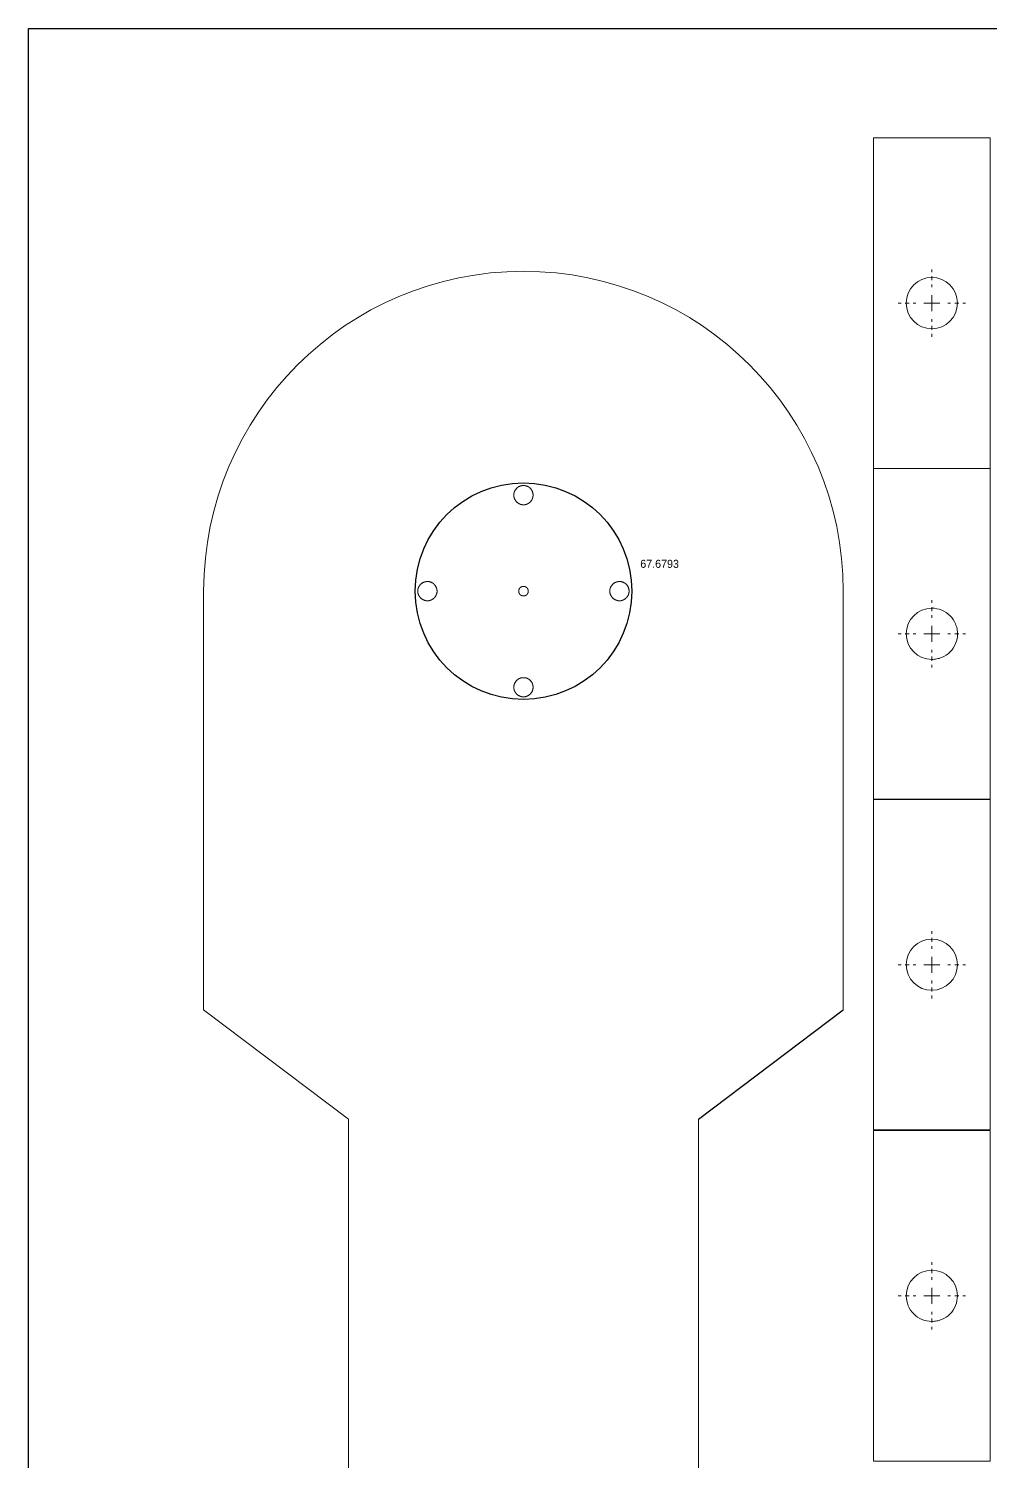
# Model space of a CAD drawing. Header units: millimetres. Extents: x 0 to 594, y 0 to 841.
# Drawn here: x 0 to 300.5, y 393.4 to 841 of the extents above; entities that cross this region are included whole.
import ezdxf

# ---------------------------------------------------------------- set-up
doc = ezdxf.new("R2010")
doc.units = ezdxf.units.MM
doc.header["$MEASUREMENT"] = 0
doc.layers.get('0').update_dxf_attribs({"linetype": 'CONTINUOUS'})
picture_1 = doc.add_image_def('image1.bmp', size_in_pixel=(1446, 2048))

# ---------------------------------------------------------------- blocks, each defined once
blk = doc.blocks.new('MF2429B30')
at = {"color": 7, "true_color": 0x000007}
image = blk.add_image(picture_1, insert=(0, 0), size_in_units=(593.85, 841.02), dxfattribs=at)
image.dxf.flags = 11

msp = doc.modelspace()

# ---------------------------------------------------------------- linework, layer by layer
at = {"color": 7, "linetype": 'Continuous', "lineweight": 9, "true_color": 0x000007}
for p, q in [((264.04, 806.91), (264.04, 703.61)), ((300.5, 806.91), (264.04, 806.91)), ((300.5, 703.61), (300.5, 806.91)), ((264.04, 703.61), (300.5, 703.61)), ((264.04, 703.57), (264.04, 600.3)), ((300.5, 703.57), (264.04, 703.57)), ((300.5, 600.3), (300.5, 703.57)), ((54.68, 665.27), (54.68, 534.47)), ((254.58, 534.47), (254.58, 665.27)), ((264.04, 600.3), (300.5, 600.3)), ((264.04, 600.2), (264.04, 496.92)), ((300.5, 600.2), (264.04, 600.2)), ((300.5, 496.92), (300.5, 600.2)), ((54.68, 534.47), (100, 500.27)), ((100, 500.27), (100, 219.48)), ((209.3, 219.48), (209.3, 500.27)), ((264.04, 496.92), (300.5, 496.92)), ((264.04, 496.76), (264.04, 393.45)), ((300.5, 496.76), (264.04, 496.76)), ((300.5, 393.45), (300.5, 496.76)), ((264.04, 393.45), (300.5, 393.45))]:
    msp.add_line(p, q, dxfattribs=at)
msp.add_line((209.3, 500.27), (254.58, 534.47))
for points in [[(282.27, 764.9), (282.27, 765.76)], [(282.27, 762.39), (282.27, 763.65)], [(282.27, 760.27), (282.27, 761.1)], [(282.27, 755.28), (282.27, 757.76)], [(272.61, 755.28), (271.75, 755.28)], [(275.16, 755.28), (273.87, 755.28)], [(277.27, 755.28), (276.41, 755.28)], [(282.27, 755.28), (279.76, 755.28)], [(282.27, 755.28), (282.27, 752.76)], [(282.27, 755.28), (284.75, 755.28)], [(287.26, 755.28), (288.09, 755.28)], [(289.38, 755.28), (290.64, 755.28)], [(291.93, 755.28), (292.76, 755.28)], [(282.27, 750.25), (282.27, 749.42)], [(282.27, 748.17), (282.27, 746.87)], [(282.27, 745.62), (282.27, 744.76)], [(151.67, 695.63), (151.64, 695.6), (151.64, 695.4)], [(151.64, 695.01), (151.64, 694.94), (151.67, 694.91), (151.67, 694.81), (151.67, 694.74), (151.67, 694.71), (151.7, 694.64), (151.7, 694.58), (151.74, 694.54)], [(151.97, 696.69), (151.97, 696.66), (151.97, 696.63), (151.94, 696.59), (151.9, 696.56), (151.9, 696.53), (151.9, 696.49), (151.87, 696.46), (151.84, 696.43), (151.84, 696.4), (151.84, 696.36), (151.8, 696.33), (151.8, 696.3), (151.77, 696.26), (151.77, 696.23), (151.77, 696.16), (151.77, 696.16), (151.74, 696.1), (151.74, 696.06), (151.74, 696.06), (151.74, 696), (151.7, 695.97), (151.7, 695.9), (151.67, 695.87)], [(151.77, 694.34), (151.77, 694.28), (151.8, 694.28), (151.8, 694.21), (151.84, 694.18), (151.84, 694.18), (151.84, 694.11), (151.87, 694.11), (151.9, 694.05), (151.9, 694.01), (151.9, 693.98), (151.94, 693.95), (151.97, 693.95), (151.97, 693.88), (151.97, 693.88), (152, 693.82), (152.03, 693.82), (152.03, 693.75), (152.07, 693.72), (152.07, 693.68), (152.1, 693.68), (152.1, 693.65), (152.13, 693.62), (152.13, 693.58), (152.17, 693.55), (152.2, 693.52), (152.2, 693.48), (152.23, 693.45), (152.27, 693.42), (152.3, 693.42), (152.3, 693.35)], [(152.2, 697.06), (152.2, 697.06), (152.17, 696.99), (152.13, 696.99), (152.13, 696.92), (152.1, 696.92), (152.1, 696.86)], [(152.66, 697.55), (152.63, 697.52), (152.6, 697.52), (152.6, 697.49), (152.56, 697.45), (152.53, 697.42), (152.5, 697.39), (152.5, 697.39), (152.46, 697.35), (152.43, 697.32), (152.37, 697.29), (152.37, 697.22)], [(153.03, 697.82), (152.99, 697.82), (152.96, 697.78), (152.93, 697.75), (152.89, 697.75), (152.86, 697.72), (152.83, 697.69)], [(154.05, 698.21), (154.02, 698.21), (153.95, 698.21), (153.89, 698.18), (153.85, 698.18), (153.85, 698.18), (153.79, 698.18), (153.75, 698.15), (153.72, 698.15), (153.69, 698.12), (153.66, 698.12), (153.62, 698.12), (153.59, 698.12), (153.56, 698.08), (153.52, 698.05), (153.49, 698.05), (153.46, 698.05), (153.42, 698.02), (153.36, 698.02), (153.36, 697.98), (153.32, 697.98), (153.29, 697.95), (153.26, 697.95), (153.23, 697.92)], [(154.48, 698.28), (154.32, 698.28), (154.25, 698.25)], [(155.38, 698.18), (155.31, 698.21), (155.24, 698.21), (155.21, 698.21), (155.14, 698.21), (155.11, 698.25), (155.01, 698.25), (154.95, 698.28), (154.91, 698.28)], [(156.53, 697.59), (156.5, 697.62), (156.5, 697.65), (156.43, 697.69), (156.4, 697.72), (156.37, 697.75), (156.33, 697.75), (156.3, 697.78), (156.27, 697.82), (156.24, 697.82), (156.2, 697.82), (156.2, 697.85), (156.1, 697.88), (156.07, 697.92), (156.04, 697.92), (156, 697.95), (155.97, 697.95), (155.97, 697.98), (155.9, 697.98), (155.9, 698.02), (155.84, 698.02), (155.81, 698.05), (155.77, 698.05), (155.74, 698.05), (155.74, 698.08), (155.67, 698.12), (155.64, 698.12), (155.61, 698.12), (155.57, 698.12)], [(156.86, 697.29), (156.83, 697.32), (156.8, 697.35), (156.8, 697.39), (156.77, 697.39), (156.73, 697.42), (156.7, 697.45)], [(157.26, 696.76), (157.23, 696.79), (157.2, 696.83), (157.16, 696.86), (157.16, 696.92), (157.13, 696.92)], [(157.13, 693.62), (157.16, 693.65), (157.16, 693.68), (157.2, 693.68), (157.2, 693.72), (157.23, 693.75), (157.26, 693.82), (157.26, 693.82), (157.29, 693.88), (157.33, 693.88), (157.33, 693.95), (157.33, 693.95), (157.36, 693.98), (157.36, 694.01), (157.36, 694.05), (157.39, 694.11), (157.43, 694.11), (157.43, 694.18), (157.43, 694.18), (157.46, 694.21), (157.46, 694.28), (157.49, 694.28), (157.49, 694.34), (157.49, 694.38), (157.49, 694.41), (157.53, 694.44), (157.53, 694.48), (157.56, 694.51), (157.56, 694.54), (157.56, 694.58), (157.56, 694.64), (157.59, 694.71), (157.59, 694.74), (157.59, 694.81), (157.59, 694.91), (157.63, 694.94), (157.63, 695.24), (157.66, 695.27)], [(157.59, 695.7), (157.59, 695.77), (157.59, 695.8), (157.59, 695.87), (157.56, 695.9), (157.56, 695.97), (157.56, 696), (157.56, 696.06), (157.53, 696.06), (157.53, 696.1), (157.49, 696.16), (157.49, 696.16), (157.49, 696.23), (157.49, 696.26), (157.46, 696.3), (157.46, 696.33), (157.43, 696.36), (157.43, 696.4), (157.43, 696.43), (157.39, 696.46), (157.36, 696.49), (157.36, 696.53), (157.36, 696.56)], [(157.66, 695.27), (157.63, 695.3), (157.63, 695.5)], [(152.46, 693.22), (152.5, 693.15), (152.5, 693.15), (152.53, 693.12), (152.56, 693.12), (152.6, 693.05), (152.6, 693.05)], [(152.96, 692.76), (152.99, 692.76), (153.03, 692.76), (153.09, 692.69), (153.16, 692.66)], [(153.36, 692.56), (153.36, 692.52), (153.42, 692.52), (153.46, 692.52), (153.49, 692.49), (153.52, 692.49), (153.56, 692.46), (153.59, 692.46), (153.62, 692.46), (153.66, 692.43), (153.69, 692.43), (153.72, 692.39), (153.75, 692.39), (153.79, 692.39), (153.85, 692.39), (153.85, 692.36), (153.89, 692.36), (153.95, 692.36), (154.02, 692.36), (154.05, 692.33), (154.12, 692.33), (154.15, 692.29), (154.18, 692.29)], [(154.42, 692.29), (154.61, 692.29), (154.65, 692.26), (154.68, 692.29), (154.95, 692.29), (155.01, 692.29), (155.11, 692.29), (155.14, 692.33), (155.21, 692.33), (155.24, 692.36), (155.31, 692.36), (155.38, 692.36), (155.41, 692.36), (155.44, 692.39), (155.47, 692.39), (155.51, 692.39), (155.54, 692.39), (155.57, 692.43), (155.61, 692.43), (155.64, 692.46), (155.67, 692.46), (155.74, 692.46), (155.74, 692.49), (155.77, 692.49), (155.81, 692.52), (155.84, 692.52), (155.9, 692.52), (155.9, 692.56), (155.97, 692.59), (155.97, 692.59), (156, 692.59), (156.04, 692.62), (156.07, 692.62), (156.1, 692.66), (156.2, 692.69), (156.2, 692.72), (156.24, 692.76), (156.27, 692.76), (156.3, 692.76)], [(156.53, 692.95), (156.6, 692.99), (156.63, 693.02), (156.67, 693.05), (156.67, 693.05), (156.7, 693.12), (156.73, 693.12), (156.8, 693.15), (156.8, 693.22), (156.83, 693.22), (156.9, 693.29), (156.9, 693.32), (156.96, 693.35)], [(122.2, 667.05), (122.16, 667.05), (122.13, 666.99), (122.13, 666.99), (122.1, 666.95), (122.1, 666.92), (122.1, 666.89)], [(122.66, 667.55), (122.63, 667.52), (122.56, 667.48), (122.56, 667.45), (122.49, 667.42), (122.49, 667.42), (122.46, 667.38), (122.43, 667.35), (122.4, 667.32), (122.4, 667.29), (122.36, 667.29), (122.33, 667.22)], [(123.02, 667.81), (122.96, 667.81), (122.96, 667.78), (122.92, 667.75), (122.89, 667.75), (122.86, 667.72), (122.83, 667.72)], [(124.02, 668.24), (123.98, 668.21), (123.92, 668.21), (123.88, 668.18), (123.85, 668.18), (123.82, 668.18), (123.78, 668.18), (123.72, 668.15), (123.72, 668.15), (123.69, 668.11), (123.62, 668.11), (123.62, 668.11), (123.55, 668.11), (123.52, 668.08), (123.49, 668.05), (123.45, 668.05), (123.45, 668.05), (123.39, 668.01), (123.35, 668.01), (123.32, 668.01), (123.29, 667.98), (123.26, 667.95), (123.22, 667.95), (123.19, 667.95)], [(124.48, 668.28), (124.28, 668.28), (124.25, 668.24)], [(125.34, 668.18), (125.31, 668.21), (125.24, 668.21), (125.21, 668.24), (125.14, 668.24), (125.07, 668.24), (124.98, 668.24), (124.94, 668.28), (124.91, 668.28)], [(126.53, 667.58), (126.5, 667.62), (126.46, 667.65), (126.43, 667.68), (126.36, 667.72), (126.33, 667.75), (126.33, 667.75), (126.27, 667.78), (126.27, 667.81), (126.2, 667.81), (126.2, 667.81), (126.17, 667.85), (126.13, 667.88), (126.1, 667.88), (126.07, 667.91), (126.03, 667.95), (126, 667.95), (125.97, 667.95), (125.93, 667.98), (125.9, 668.01), (125.87, 668.01), (125.84, 668.01), (125.8, 668.05), (125.77, 668.05), (125.74, 668.05), (125.7, 668.08), (125.67, 668.11), (125.6, 668.11), (125.6, 668.11), (125.57, 668.11)], [(126.86, 667.29), (126.83, 667.32), (126.79, 667.35), (126.76, 667.38), (126.73, 667.42), (126.73, 667.42), (126.66, 667.45)], [(182.2, 667.05), (182.2, 667.05), (182.17, 666.99), (182.14, 666.99), (182.14, 666.95), (182.1, 666.92), (182.1, 666.89)], [(182.67, 667.55), (182.63, 667.52), (182.6, 667.48), (182.57, 667.45), (182.53, 667.42), (182.5, 667.42), (182.47, 667.38), (182.47, 667.35), (182.43, 667.32), (182.37, 667.29), (182.37, 667.22)], [(183.03, 667.81), (183, 667.81), (182.96, 667.78), (182.93, 667.75), (182.9, 667.75), (182.86, 667.72), (182.83, 667.72)], [(184.06, 668.24), (184.02, 668.21), (183.96, 668.21), (183.89, 668.18), (183.86, 668.18), (183.82, 668.18), (183.79, 668.18), (183.76, 668.15), (183.73, 668.15), (183.69, 668.11), (183.66, 668.11), (183.63, 668.11), (183.59, 668.11), (183.53, 668.08), (183.53, 668.05), (183.49, 668.05), (183.46, 668.05), (183.43, 668.01), (183.36, 668.01), (183.36, 668.01), (183.29, 667.98), (183.29, 667.95), (183.26, 667.95), (183.23, 667.95)], [(184.49, 668.28), (184.32, 668.28), (184.25, 668.24)], [(185.38, 668.18), (185.31, 668.21), (185.25, 668.21), (185.21, 668.24), (185.15, 668.24), (185.11, 668.24), (185.02, 668.24), (184.95, 668.28), (184.92, 668.28)], [(186.54, 667.58), (186.5, 667.62), (186.47, 667.65), (186.44, 667.68), (186.44, 667.72), (186.4, 667.72), (186.37, 667.75), (186.34, 667.75), (186.31, 667.78), (186.27, 667.81), (186.24, 667.81), (186.21, 667.81), (186.17, 667.85), (186.14, 667.88), (186.11, 667.88), (186.07, 667.91), (186.04, 667.95), (186.01, 667.95), (185.97, 667.95), (185.94, 667.98), (185.91, 668.01), (185.91, 668.01), (185.84, 668.01), (185.81, 668.05), (185.78, 668.05), (185.74, 668.05), (185.71, 668.08), (185.68, 668.11), (185.64, 668.11), (185.61, 668.11), (185.58, 668.11)], [(186.87, 667.29), (186.83, 667.32), (186.8, 667.35), (186.77, 667.38), (186.77, 667.42), (186.74, 667.42), (186.7, 667.45)], [(121.63, 665.63), (121.6, 665.6), (121.6, 665.4)], [(121.6, 665), (121.6, 664.94), (121.63, 664.9), (121.63, 664.8), (121.67, 664.77), (121.67, 664.7), (121.67, 664.64), (121.67, 664.57), (121.7, 664.54)], [(121.97, 666.69), (121.93, 666.66), (121.93, 666.62), (121.9, 666.59), (121.9, 666.56), (121.87, 666.52), (121.87, 666.49), (121.87, 666.46), (121.83, 666.42), (121.83, 666.39), (121.8, 666.36), (121.8, 666.33), (121.8, 666.29), (121.77, 666.26), (121.77, 666.23), (121.73, 666.16), (121.73, 666.16), (121.73, 666.13), (121.73, 666.06), (121.7, 666.06), (121.7, 665.99), (121.67, 665.96), (121.67, 665.9), (121.67, 665.86)], [(121.77, 664.34), (121.77, 664.31), (121.8, 664.27), (121.8, 664.24), (121.8, 664.18), (121.83, 664.18), (121.83, 664.11), (121.87, 664.11), (121.87, 664.04), (121.87, 664.01), (121.9, 664.01), (121.9, 663.94), (121.93, 663.94), (121.93, 663.88), (121.97, 663.88), (121.97, 663.81), (122, 663.81), (122.03, 663.71), (122.06, 663.71), (122.1, 663.68), (122.1, 663.65), (122.1, 663.61), (122.13, 663.58), (122.13, 663.55), (122.16, 663.51), (122.2, 663.48), (122.26, 663.41), (122.26, 663.41), (122.3, 663.35)], [(122.43, 663.22), (122.46, 663.18), (122.49, 663.12), (122.56, 663.12), (122.56, 663.05), (122.59, 663.05)], [(122.96, 662.75), (122.96, 662.75), (123.02, 662.75), (123.02, 662.72), (123.06, 662.72), (123.09, 662.69), (123.16, 662.65)], [(123.32, 662.55), (123.35, 662.52), (123.39, 662.52), (123.45, 662.52), (123.45, 662.49), (123.49, 662.49), (123.52, 662.46), (123.55, 662.46), (123.62, 662.46), (123.62, 662.42), (123.69, 662.42), (123.72, 662.42), (123.72, 662.42), (123.78, 662.39), (123.82, 662.39), (123.85, 662.36), (123.88, 662.36), (123.92, 662.36), (123.98, 662.36), (124.02, 662.32), (124.08, 662.32), (124.15, 662.29), (124.18, 662.29)], [(124.38, 662.29), (124.58, 662.29), (124.61, 662.26), (124.64, 662.29), (124.94, 662.29), (124.98, 662.29), (125.07, 662.29), (125.14, 662.32), (125.21, 662.32), (125.24, 662.36), (125.31, 662.36), (125.34, 662.36), (125.37, 662.36), (125.41, 662.39), (125.44, 662.39), (125.5, 662.42), (125.5, 662.42), (125.57, 662.42), (125.6, 662.42), (125.6, 662.46), (125.67, 662.46), (125.7, 662.46), (125.74, 662.49), (125.77, 662.49), (125.8, 662.52), (125.84, 662.52), (125.87, 662.52), (125.9, 662.55), (125.93, 662.59), (125.97, 662.59), (126, 662.59), (126.03, 662.62), (126.07, 662.65), (126.1, 662.65), (126.13, 662.69), (126.17, 662.72), (126.2, 662.72), (126.2, 662.75), (126.27, 662.75), (126.27, 662.75)], [(126.53, 662.95), (126.56, 662.98), (126.56, 662.98), (126.63, 663.02), (126.66, 663.05), (126.66, 663.12), (126.73, 663.12), (126.76, 663.18), (126.79, 663.22), (126.83, 663.25), (126.86, 663.25), (126.86, 663.28), (126.89, 663.32), (126.89, 663.35), (126.93, 663.35)], [(127.22, 666.76), (127.19, 666.79), (127.19, 666.82), (127.16, 666.89), (127.16, 666.92), (127.13, 666.95)], [(127.13, 663.61), (127.16, 663.65), (127.16, 663.68), (127.16, 663.71), (127.19, 663.71), (127.22, 663.81), (127.26, 663.81), (127.26, 663.88), (127.29, 663.88), (127.29, 663.94), (127.32, 663.94), (127.32, 664.01), (127.36, 664.01), (127.36, 664.04), (127.39, 664.11), (127.39, 664.11), (127.39, 664.18), (127.42, 664.18), (127.42, 664.24), (127.42, 664.27), (127.46, 664.31), (127.46, 664.34), (127.49, 664.37), (127.49, 664.41), (127.49, 664.44), (127.49, 664.47), (127.52, 664.51), (127.52, 664.54), (127.56, 664.57), (127.56, 664.64), (127.56, 664.7), (127.56, 664.77), (127.59, 664.8), (127.59, 664.9), (127.62, 664.94), (127.62, 665.23), (127.62, 665.3)], [(127.59, 665.7), (127.59, 665.76), (127.56, 665.8), (127.56, 665.86), (127.56, 665.9), (127.56, 665.96), (127.52, 665.99), (127.52, 666.06), (127.49, 666.06), (127.49, 666.13), (127.49, 666.16), (127.49, 666.16), (127.46, 666.23), (127.46, 666.26), (127.42, 666.29), (127.42, 666.33), (127.42, 666.36), (127.39, 666.39), (127.39, 666.42), (127.39, 666.46), (127.36, 666.49), (127.36, 666.52), (127.32, 666.56)], [(127.62, 665.27), (127.62, 665.3), (127.62, 665.5)], [(154.38, 666.76), (154.38, 666.76), (154.28, 666.76), (154.25, 666.72), (154.22, 666.72), (154.18, 666.69), (154.15, 666.69), (154.15, 666.69), (154.09, 666.69), (154.09, 666.66), (154.05, 666.66), (154.02, 666.66), (153.99, 666.66), (153.95, 666.62), (153.95, 666.62), (153.92, 666.59), (153.89, 666.59), (153.89, 666.59), (153.89, 666.59), (153.85, 666.56), (153.85, 666.56), (153.85, 666.52), (153.79, 666.52), (153.79, 666.52), (153.75, 666.49), (153.72, 666.49), (153.72, 666.46), (153.72, 666.46), (153.69, 666.46), (153.66, 666.42), (153.66, 666.42), (153.62, 666.42), (153.62, 666.39), (153.62, 666.39), (153.62, 666.36), (153.59, 666.36), (153.56, 666.36), (153.56, 666.33), (153.56, 666.29), (153.52, 666.29), (153.52, 666.29), (153.49, 666.29), (153.49, 666.26), (153.46, 666.23), (153.46, 666.19), (153.42, 666.16), (153.42, 666.16), (153.42, 666.16), (153.36, 666.13), (153.36, 666.06), (153.36, 666.06), (153.36, 666.06), (153.32, 666.03), (153.32, 665.99), (153.32, 665.99), (153.32, 665.99), (153.29, 665.96), (153.29, 665.93), (153.26, 665.93), (153.26, 665.9), (153.26, 665.86), (153.26, 665.83), (153.23, 665.83), (153.23, 665.76), (153.19, 665.76), (153.19, 665.7), (153.19, 665.7), (153.19, 665.63), (153.16, 665.63), (153.16, 665.53), (153.13, 665.53), (153.13, 665.4)], [(153.13, 665.04), (153.16, 665), (153.16, 664.94), (153.19, 664.9), (153.19, 664.87), (153.19, 664.84), (153.19, 664.77), (153.23, 664.77), (153.23, 664.74), (153.26, 664.7), (153.26, 664.7), (153.26, 664.67), (153.26, 664.64), (153.29, 664.61), (153.29, 664.57), (153.32, 664.57), (153.32, 664.54), (153.32, 664.54), (153.32, 664.54), (153.36, 664.51), (153.36, 664.47), (153.36, 664.47), (153.36, 664.44), (153.42, 664.41), (153.42, 664.37), (153.42, 664.37), (153.46, 664.34), (153.46, 664.34), (153.49, 664.31), (153.49, 664.31), (153.49, 664.27), (153.52, 664.27), (153.52, 664.24), (153.56, 664.24), (153.56, 664.24), (153.56, 664.21), (153.59, 664.21), (153.62, 664.18), (153.62, 664.18), (153.62, 664.18), (153.62, 664.14), (153.66, 664.14), (153.69, 664.11), (153.72, 664.11), (153.72, 664.08), (153.72, 664.04), (153.75, 664.04), (153.79, 664.04), (153.79, 664.01), (153.85, 664.01), (153.85, 664.01), (153.85, 664.01), (153.89, 663.98), (153.89, 663.98), (153.89, 663.94), (153.92, 663.94), (153.95, 663.94), (153.95, 663.94), (153.99, 663.91), (154.02, 663.91), (154.05, 663.88), (154.09, 663.88), (154.09, 663.88), (154.15, 663.88), (154.15, 663.84), (154.18, 663.84), (154.22, 663.81), (154.25, 663.81), (154.28, 663.81), (154.38, 663.81), (154.38, 663.78)], [(154.52, 663.78), (154.61, 663.78), (154.65, 663.78), (154.65, 663.78)], [(156.14, 665.47), (156.14, 665.53), (156.1, 665.53), (156.1, 665.63), (156.07, 665.63), (156.07, 665.66), (156.07, 665.7), (156.07, 665.7), (156.07, 665.76), (156.04, 665.76), (156.04, 665.83), (156, 665.83), (156, 665.86), (156, 665.9), (156, 665.93), (155.97, 665.93), (155.97, 665.96), (155.97, 665.99), (155.97, 665.99), (155.94, 665.99), (155.94, 666.03), (155.9, 666.06), (155.9, 666.06), (155.9, 666.06), (155.9, 666.13), (155.84, 666.16), (155.84, 666.16), (155.84, 666.16), (155.81, 666.19), (155.81, 666.23), (155.77, 666.26), (155.77, 666.29), (155.74, 666.29), (155.74, 666.29), (155.74, 666.29), (155.71, 666.33), (155.71, 666.36), (155.67, 666.36), (155.67, 666.36), (155.67, 666.39), (155.64, 666.39), (155.64, 666.42), (155.61, 666.42), (155.61, 666.42), (155.57, 666.46), (155.54, 666.46), (155.54, 666.46), (155.54, 666.49), (155.51, 666.49), (155.47, 666.52), (155.47, 666.52), (155.44, 666.52), (155.44, 666.56), (155.41, 666.56), (155.38, 666.59), (155.38, 666.59), (155.38, 666.59), (155.34, 666.59), (155.31, 666.62), (155.31, 666.62), (155.28, 666.66), (155.24, 666.66), (155.21, 666.66), (155.21, 666.66), (155.18, 666.69), (155.14, 666.69), (155.14, 666.69), (155.08, 666.69), (155.04, 666.72), (155.01, 666.72), (154.98, 666.76), (154.91, 666.76), (154.88, 666.76), (154.78, 666.76)], [(154.88, 663.78), (154.91, 663.81), (154.98, 663.81), (155.01, 663.81), (155.04, 663.81), (155.08, 663.84), (155.14, 663.84), (155.14, 663.88), (155.18, 663.88), (155.21, 663.88), (155.21, 663.88), (155.24, 663.91), (155.28, 663.91), (155.31, 663.94), (155.31, 663.94), (155.34, 663.94), (155.38, 663.94), (155.38, 663.98), (155.38, 663.98), (155.41, 664.01), (155.44, 664.01), (155.44, 664.01), (155.47, 664.01), (155.47, 664.04), (155.51, 664.04), (155.54, 664.04), (155.54, 664.08), (155.54, 664.11), (155.57, 664.11), (155.61, 664.14), (155.64, 664.14), (155.64, 664.18), (155.67, 664.18), (155.67, 664.18), (155.67, 664.21), (155.71, 664.21), (155.71, 664.24), (155.74, 664.24), (155.74, 664.24), (155.74, 664.27), (155.77, 664.27), (155.77, 664.31), (155.77, 664.31), (155.81, 664.34), (155.81, 664.34), (155.84, 664.37), (155.84, 664.37), (155.84, 664.41), (155.9, 664.44), (155.9, 664.47), (155.9, 664.47), (155.9, 664.51), (155.94, 664.54), (155.94, 664.54), (155.97, 664.54), (155.97, 664.57), (155.97, 664.57), (155.97, 664.61), (156, 664.64), (156, 664.67), (156, 664.7), (156, 664.7), (156.04, 664.74), (156.04, 664.77), (156.07, 664.77), (156.07, 664.84), (156.07, 664.87), (156.07, 664.9), (156.1, 664.94), (156.1, 665), (156.14, 665.04)], [(156.14, 665.27), (156.14, 665.3), (156.14, 665.37)], [(156.14, 665.17), (156.14, 665.27), (156.14, 665.3)], [(181.67, 665.63), (181.64, 665.6), (181.64, 665.4)], [(181.64, 665), (181.64, 664.94), (181.67, 664.9), (181.67, 664.8), (181.67, 664.77), (181.67, 664.7), (181.71, 664.64), (181.71, 664.57), (181.71, 664.54)], [(181.97, 666.69), (181.94, 666.66), (181.94, 666.62), (181.94, 666.59), (181.91, 666.56), (181.91, 666.52), (181.91, 666.49), (181.87, 666.46), (181.84, 666.42), (181.84, 666.39), (181.84, 666.36), (181.81, 666.33), (181.81, 666.29), (181.77, 666.26), (181.77, 666.23), (181.77, 666.16), (181.77, 666.16), (181.74, 666.13), (181.74, 666.06), (181.71, 666.06), (181.71, 665.99), (181.71, 665.96), (181.71, 665.9), (181.67, 665.86)], [(181.77, 664.34), (181.77, 664.31), (181.81, 664.27), (181.81, 664.24), (181.84, 664.18), (181.84, 664.18), (181.84, 664.11), (181.87, 664.11), (181.91, 664.04), (181.91, 664.01), (181.91, 664.01), (181.94, 663.94), (181.94, 663.94), (181.94, 663.88), (181.97, 663.88), (182, 663.81), (182, 663.81), (182.07, 663.71), (182.07, 663.71), (182.1, 663.68), (182.1, 663.65), (182.14, 663.61), (182.14, 663.58), (182.17, 663.55), (182.2, 663.51), (182.2, 663.48), (182.24, 663.48), (182.27, 663.41), (182.3, 663.41), (182.3, 663.35)], [(182.47, 663.22), (182.47, 663.18), (182.53, 663.12), (182.57, 663.12), (182.6, 663.05), (182.6, 663.05)], [(182.96, 662.75), (183, 662.75), (183.03, 662.75), (183.06, 662.72), (183.06, 662.72), (183.13, 662.69), (183.16, 662.65)], [(183.36, 662.55), (183.36, 662.52), (183.43, 662.52), (183.46, 662.52), (183.49, 662.49), (183.53, 662.49), (183.53, 662.46), (183.59, 662.46), (183.63, 662.46), (183.66, 662.42), (183.69, 662.42), (183.73, 662.42), (183.76, 662.42), (183.79, 662.39), (183.82, 662.39), (183.86, 662.36), (183.89, 662.36), (183.96, 662.36), (184.02, 662.36), (184.06, 662.32), (184.12, 662.32), (184.16, 662.29), (184.19, 662.29)], [(184.42, 662.29), (184.59, 662.29), (184.65, 662.26), (184.65, 662.29), (184.95, 662.29), (185.02, 662.29), (185.11, 662.29), (185.15, 662.32), (185.21, 662.32), (185.25, 662.36), (185.31, 662.36), (185.38, 662.36), (185.41, 662.36), (185.41, 662.39), (185.48, 662.39), (185.51, 662.42), (185.54, 662.42), (185.58, 662.42), (185.61, 662.42), (185.64, 662.46), (185.68, 662.46), (185.71, 662.46), (185.74, 662.49), (185.78, 662.49), (185.81, 662.52), (185.84, 662.52), (185.91, 662.52), (185.91, 662.55), (185.94, 662.59), (185.97, 662.59), (186.01, 662.59), (186.04, 662.62), (186.07, 662.65), (186.11, 662.65), (186.14, 662.69), (186.17, 662.72), (186.21, 662.72), (186.24, 662.75), (186.27, 662.75), (186.31, 662.75)], [(186.54, 662.95), (186.57, 662.98), (186.6, 662.98), (186.64, 663.02), (186.67, 663.05), (186.7, 663.12), (186.74, 663.12), (186.77, 663.18), (186.8, 663.22), (186.83, 663.25), (186.87, 663.25), (186.9, 663.28), (186.9, 663.32), (186.97, 663.35)], [(187.23, 666.76), (187.23, 666.79), (187.2, 666.82), (187.17, 666.89), (187.17, 666.92), (187.13, 666.95)], [(187.13, 663.61), (187.17, 663.65), (187.17, 663.68), (187.2, 663.71), (187.2, 663.71), (187.23, 663.81), (187.26, 663.81), (187.3, 663.88), (187.3, 663.88), (187.3, 663.94), (187.33, 663.94), (187.36, 664.01), (187.36, 664.01), (187.36, 664.04), (187.4, 664.11), (187.43, 664.11), (187.43, 664.18), (187.43, 664.18), (187.46, 664.24), (187.46, 664.27), (187.5, 664.31), (187.5, 664.34), (187.5, 664.37), (187.5, 664.41), (187.53, 664.44), (187.53, 664.47), (187.53, 664.51), (187.53, 664.54), (187.56, 664.57), (187.56, 664.64), (187.6, 664.7), (187.6, 664.77), (187.6, 664.8), (187.6, 664.9), (187.63, 664.94), (187.63, 665.23), (187.66, 665.3)], [(187.6, 665.7), (187.6, 665.76), (187.6, 665.8), (187.6, 665.86), (187.56, 665.9), (187.56, 665.96), (187.53, 665.99), (187.53, 666.06), (187.53, 666.06), (187.53, 666.13), (187.5, 666.16), (187.5, 666.16), (187.5, 666.23), (187.5, 666.26), (187.46, 666.29), (187.46, 666.33), (187.43, 666.36), (187.43, 666.39), (187.43, 666.42), (187.4, 666.46), (187.36, 666.49), (187.36, 666.52), (187.36, 666.56)], [(187.66, 665.27), (187.63, 665.3), (187.63, 665.5)], [(282.27, 661.6), (282.27, 662.42)], [(282.27, 659.05), (282.27, 660.31)], [(282.27, 656.93), (282.27, 657.76)], [(282.27, 651.94), (282.27, 654.42)], [(272.61, 651.94), (271.75, 651.94)], [(275.16, 651.94), (273.87, 651.94)], [(277.27, 651.94), (276.41, 651.94)], [(282.27, 651.94), (279.76, 651.94)], [(282.27, 651.94), (284.75, 651.94)], [(282.27, 651.94), (282.27, 649.42)], [(287.26, 651.94), (288.09, 651.94)], [(289.38, 651.94), (290.64, 651.94)], [(291.93, 651.94), (292.76, 651.94)], [(282.27, 646.94), (282.27, 646.08)], [(282.27, 644.82), (282.27, 643.53)], [(282.27, 642.28), (282.27, 641.42)], [(151.97, 636.65), (151.97, 636.65), (151.97, 636.59), (151.94, 636.59), (151.9, 636.52), (151.9, 636.52), (151.9, 636.49), (151.87, 636.42), (151.84, 636.42), (151.84, 636.36), (151.84, 636.36), (151.8, 636.29), (151.8, 636.26), (151.77, 636.26), (151.77, 636.19), (151.77, 636.16), (151.77, 636.12), (151.74, 636.09), (151.74, 636.06), (151.74, 636.02), (151.74, 635.99), (151.7, 635.96), (151.7, 635.89), (151.67, 635.83)], [(152.2, 637.05), (152.2, 637.02), (152.17, 636.98), (152.13, 636.95), (152.13, 636.92), (152.1, 636.88), (152.1, 636.85)], [(152.66, 637.55), (152.63, 637.51), (152.6, 637.48), (152.6, 637.48), (152.56, 637.41), (152.53, 637.41), (152.5, 637.38), (152.5, 637.35), (152.46, 637.31), (152.43, 637.31), (152.4, 637.28), (152.37, 637.25), (152.37, 637.22)], [(153.03, 637.78), (152.99, 637.78), (152.96, 637.78), (152.93, 637.74), (152.89, 637.71), (152.86, 637.71), (152.83, 637.68)], [(154.05, 638.21), (154.02, 638.17), (153.95, 638.17), (153.89, 638.17), (153.85, 638.17), (153.85, 638.14), (153.79, 638.14), (153.75, 638.11), (153.72, 638.11), (153.69, 638.11), (153.66, 638.11), (153.62, 638.08), (153.59, 638.08), (153.56, 638.08), (153.52, 638.04), (153.49, 638.04), (153.46, 638.01), (153.42, 638.01), (153.36, 638.01), (153.36, 637.98), (153.32, 637.94), (153.29, 637.94), (153.26, 637.94), (153.23, 637.91)], [(154.48, 638.24), (154.32, 638.24), (154.25, 638.24)], [(155.38, 638.17), (155.31, 638.17), (155.24, 638.17), (155.21, 638.21), (155.14, 638.21), (155.11, 638.24), (155.01, 638.24), (154.95, 638.24), (154.91, 638.24)], [(156.53, 637.58), (156.5, 637.58), (156.5, 637.61), (156.43, 637.65), (156.43, 637.68), (156.4, 637.71), (156.37, 637.71), (156.33, 637.74), (156.3, 637.78), (156.27, 637.78), (156.24, 637.78), (156.2, 637.81), (156.2, 637.84), (156.14, 637.84), (156.1, 637.88), (156.07, 637.88), (156.04, 637.91), (156, 637.94), (155.97, 637.94), (155.97, 637.94), (155.9, 637.98), (155.9, 638.01), (155.84, 638.01), (155.81, 638.01), (155.77, 638.04), (155.74, 638.04), (155.74, 638.08), (155.67, 638.08), (155.64, 638.08), (155.61, 638.11), (155.57, 638.11)], [(156.86, 637.28), (156.83, 637.31), (156.8, 637.31), (156.8, 637.35), (156.73, 637.41), (156.7, 637.41)], [(157.26, 636.72), (157.2, 636.82), (157.2, 636.82), (157.16, 636.85), (157.16, 636.88), (157.13, 636.92)], [(157.59, 635.69), (157.59, 635.73), (157.59, 635.76), (157.59, 635.83), (157.56, 635.89), (157.56, 635.96), (157.56, 635.99), (157.56, 636.02), (157.53, 636.06), (157.53, 636.09), (157.49, 636.12), (157.49, 636.16), (157.49, 636.19), (157.49, 636.26), (157.46, 636.26), (157.46, 636.29), (157.43, 636.36), (157.43, 636.36), (157.43, 636.42), (157.39, 636.42), (157.36, 636.49), (157.36, 636.52), (157.36, 636.52)], [(151.67, 635.63), (151.64, 635.59), (151.64, 635.4)], [(151.64, 634.97), (151.64, 634.93), (151.67, 634.9), (151.67, 634.77), (151.67, 634.73), (151.67, 634.67), (151.7, 634.64), (151.7, 634.57), (151.74, 634.54)], [(151.77, 634.3), (151.77, 634.27), (151.8, 634.24), (151.8, 634.21), (151.84, 634.17), (151.84, 634.14), (151.84, 634.11), (151.87, 634.07), (151.9, 634.04), (151.9, 634.01), (151.9, 633.97), (151.94, 633.94), (151.97, 633.91), (151.97, 633.87), (151.97, 633.84), (152, 633.81), (152.03, 633.78), (152.03, 633.74), (152.07, 633.71), (152.1, 633.64), (152.1, 633.61), (152.13, 633.61), (152.13, 633.54), (152.17, 633.54), (152.2, 633.48), (152.2, 633.48), (152.23, 633.44), (152.27, 633.41), (152.3, 633.38), (152.3, 633.35)], [(152.46, 633.18), (152.5, 633.15), (152.5, 633.11), (152.53, 633.11), (152.56, 633.08), (152.6, 633.05), (152.6, 633.01)], [(152.96, 632.75), (152.99, 632.72), (153.03, 632.72), (153.09, 632.68), (153.16, 632.65)], [(153.36, 632.55), (153.36, 632.52), (153.42, 632.52), (153.46, 632.49), (153.49, 632.49), (153.52, 632.49), (153.56, 632.45), (153.59, 632.42), (153.62, 632.42), (153.66, 632.42), (153.69, 632.42), (153.72, 632.39), (153.75, 632.39), (153.79, 632.35), (153.85, 632.35), (153.85, 632.35), (153.89, 632.35), (153.95, 632.32), (154.02, 632.32), (154.05, 632.29), (154.12, 632.29), (154.15, 632.29), (154.18, 632.29)], [(154.42, 632.25), (154.61, 632.25), (154.65, 632.25), (154.68, 632.25), (154.95, 632.25), (155.01, 632.29), (155.11, 632.29), (155.14, 632.29), (155.21, 632.29), (155.24, 632.32), (155.31, 632.32), (155.38, 632.35), (155.41, 632.35), (155.44, 632.35), (155.47, 632.35), (155.51, 632.39), (155.54, 632.39), (155.57, 632.42), (155.61, 632.42), (155.64, 632.42), (155.67, 632.42), (155.74, 632.45), (155.74, 632.49), (155.77, 632.49), (155.81, 632.49), (155.84, 632.52), (155.9, 632.52), (155.9, 632.55), (155.97, 632.55), (155.97, 632.58), (156, 632.58), (156.04, 632.58), (156.07, 632.62), (156.1, 632.65), (156.2, 632.68), (156.2, 632.72), (156.24, 632.72), (156.27, 632.72), (156.3, 632.75)], [(156.53, 632.95), (156.57, 632.95), (156.6, 632.98), (156.63, 633.01), (156.67, 633.05), (156.7, 633.08), (156.73, 633.11), (156.77, 633.11), (156.8, 633.15), (156.8, 633.18), (156.83, 633.21), (156.9, 633.25), (156.9, 633.31), (156.96, 633.35)], [(157.13, 633.61), (157.16, 633.61), (157.16, 633.64), (157.2, 633.71), (157.23, 633.74), (157.26, 633.78), (157.26, 633.81), (157.29, 633.84), (157.33, 633.87), (157.33, 633.91), (157.33, 633.94), (157.36, 633.97), (157.36, 634.01), (157.36, 634.04), (157.39, 634.07), (157.43, 634.11), (157.43, 634.14), (157.43, 634.17), (157.46, 634.21), (157.46, 634.24), (157.49, 634.27), (157.49, 634.3), (157.49, 634.37), (157.49, 634.37), (157.53, 634.4), (157.53, 634.47), (157.56, 634.47), (157.56, 634.54), (157.56, 634.57), (157.56, 634.64), (157.59, 634.67), (157.59, 634.73), (157.59, 634.77), (157.59, 634.9), (157.63, 634.93), (157.63, 635.23), (157.66, 635.26)], [(157.66, 635.23), (157.63, 635.3), (157.63, 635.46)], [(282.27, 558.19), (282.27, 559.05)], [(282.27, 555.67), (282.27, 556.93)], [(282.27, 553.56), (282.27, 554.38)], [(282.27, 548.56), (282.27, 551.04)], [(272.61, 548.56), (271.75, 548.56)], [(275.16, 548.56), (273.87, 548.56)], [(277.27, 548.56), (276.41, 548.56)], [(282.27, 548.56), (279.76, 548.56)], [(282.27, 548.56), (282.27, 546.05)], [(282.27, 548.56), (284.75, 548.56)], [(287.26, 548.56), (288.09, 548.56)], [(289.38, 548.56), (290.64, 548.56)], [(291.93, 548.56), (292.76, 548.56)], [(282.27, 543.57), (282.27, 542.71)], [(282.27, 541.45), (282.27, 540.16)], [(282.27, 538.9), (282.27, 538.04)], [(282.27, 454.75), (282.27, 455.61)], [(282.27, 452.23), (282.27, 453.49)], [(282.27, 450.12), (282.27, 450.94)], [(272.61, 445.09), (271.75, 445.09)], [(275.16, 445.09), (273.87, 445.09)], [(277.27, 445.09), (276.41, 445.09)], [(282.27, 445.09), (279.76, 445.09)], [(282.27, 445.09), (282.27, 447.6)], [(282.27, 445.09), (282.27, 442.57)], [(282.27, 445.09), (284.75, 445.09)], [(287.26, 445.09), (288.09, 445.09)], [(289.38, 445.09), (290.64, 445.09)], [(291.93, 445.09), (292.76, 445.09)], [(282.27, 440.09), (282.27, 439.23)], [(282.27, 437.98), (282.27, 436.72)], [(282.27, 435.43), (282.27, 434.6)]]:
    msp.add_lwpolyline(points, dxfattribs=at)
msp.add_circle((154.63, 665.27), 33.84)
for points, knots in [([(254.58, 665.27), (254.45, 720.61), (209.96, 765.1), (154.61, 765.23), (154.61, 765.23), (99.31, 765.07), (54.85, 720.61), (54.68, 665.3)], [0, 0, 0, 0, 0.125, 0.125, 0.125, 0.125001, 1, 1, 1, 1]), ([(282.27, 763.28), (277.87, 763.32), (274.23, 759.68), (274.26, 755.28), (274.26, 755.28), (274.23, 750.88), (277.87, 747.24), (282.27, 747.27), (282.27, 747.27), (286.67, 747.24), (290.27, 750.88), (290.24, 755.28), (290.24, 755.28), (290.27, 759.68), (286.64, 763.32), (282.24, 763.28)], [0, 0, 0, 0, 0.0625, 0.0625, 0.0625, 0.062501, 0.125, 0.125, 0.125, 0.125001, 0.1875, 0.1875, 0.1875, 0.187501, 1, 1, 1, 1]), ([(157.13, 696.92), (157.1, 697.02), (157.06, 697.06), (157, 697.12), (157, 697.12), (156.96, 697.19), (156.9, 697.26), (156.86, 697.29)], [0, 0, 0, 0, 0.125, 0.125, 0.125, 0.125001, 1, 1, 1, 1]), ([(152.6, 693.05), (152.66, 692.99), (152.73, 692.95), (152.8, 692.92), (152.8, 692.92), (152.86, 692.86), (152.89, 692.82), (152.96, 692.76)], [0, 0, 0, 0, 0.125, 0.125, 0.125, 0.125001, 1, 1, 1, 1]), ([(127.13, 666.95), (127.06, 667.02), (127.06, 667.05), (126.96, 667.12), (126.96, 667.12), (126.93, 667.19), (126.89, 667.25), (126.86, 667.29)], [0, 0, 0, 0, 0.125, 0.125, 0.125, 0.125001, 1, 1, 1, 1]), ([(187.13, 666.95), (187.1, 667.02), (187.07, 667.05), (187, 667.12), (187, 667.12), (186.93, 667.19), (186.9, 667.25), (186.87, 667.29)], [0, 0, 0, 0, 0.125, 0.125, 0.125, 0.125001, 1, 1, 1, 1]), ([(122.59, 663.05), (122.66, 662.98), (122.69, 662.95), (122.76, 662.92), (122.76, 662.92), (122.83, 662.85), (122.86, 662.82), (122.96, 662.75)], [0, 0, 0, 0, 0.125, 0.125, 0.125, 0.125001, 1, 1, 1, 1]), ([(153.13, 665.4), (153.13, 665.37), (153.13, 665.33), (153.13, 665.3), (153.13, 665.3), (153.13, 665.2), (153.13, 665.1), (153.13, 665.04)], [0, 0, 0, 0, 0.125, 0.125, 0.125, 0.125001, 1, 1, 1, 1]), ([(154.78, 666.76), (154.71, 666.76), (154.68, 666.76), (154.65, 666.76), (154.65, 666.76), (154.55, 666.76), (154.48, 666.76), (154.38, 666.76)], [0, 0, 0, 0, 0.125, 0.125, 0.125, 0.125001, 1, 1, 1, 1]), ([(182.6, 663.05), (182.67, 662.98), (182.73, 662.95), (182.77, 662.92), (182.77, 662.92), (182.83, 662.85), (182.9, 662.82), (182.96, 662.75)], [0, 0, 0, 0, 0.125, 0.125, 0.125, 0.125001, 1, 1, 1, 1]), ([(282.27, 643.93), (282.8, 643.96), (283.26, 643.96), (283.82, 644.1), (283.82, 644.1), (284.39, 644.2), (284.78, 644.33), (285.31, 644.53), (285.31, 644.53), (286.34, 644.99), (287.1, 645.49), (287.93, 646.28), (287.93, 646.28), (288.69, 647.07), (289.22, 647.83), (289.65, 648.89), (289.65, 648.89), (290.08, 649.95), (290.24, 650.81), (290.27, 651.94), (290.27, 651.94), (290.21, 652.47), (290.24, 652.96), (290.11, 653.49), (290.11, 653.49), (289.98, 654.05), (289.84, 654.45), (289.65, 655.01), (289.65, 655.01), (289.22, 656.04), (288.69, 656.8), (287.93, 657.59), (287.93, 657.59), (286.44, 659.08), (284.35, 659.97), (282.24, 659.94), (282.24, 659.94), (277.84, 659.97), (274.23, 656.34), (274.26, 651.94), (274.26, 651.94), (274.23, 647.54), (277.87, 643.9), (282.27, 643.93)], [0, 0, 0, 0, 0.022727, 0.022727, 0.022727, 0.022728, 0.045455, 0.045455, 0.045455, 0.045456, 0.068182, 0.068182, 0.068182, 0.068183, 0.090909, 0.090909, 0.090909, 0.09091, 0.113636, 0.113636, 0.113636, 0.113637, 0.136364, 0.136364, 0.136364, 0.136365, 0.159091, 0.159091, 0.159091, 0.159092, 0.181818, 0.181818, 0.181818, 0.181819, 0.204545, 0.204545, 0.204545, 0.204546, 0.227273, 0.227273, 0.227273, 0.227274, 1, 1, 1, 1]), ([(157.13, 636.92), (157.1, 637.02), (157.06, 637.05), (157, 637.12), (157, 637.12), (156.96, 637.15), (156.9, 637.22), (156.86, 637.28)], [0, 0, 0, 0, 0.125, 0.125, 0.125, 0.125001, 1, 1, 1, 1]), ([(152.6, 633.01), (152.66, 632.98), (152.73, 632.95), (152.8, 632.88), (152.8, 632.88), (152.86, 632.82), (152.89, 632.78), (152.96, 632.75)], [0, 0, 0, 0, 0.125, 0.125, 0.125, 0.125001, 1, 1, 1, 1]), ([(282.27, 556.57), (277.87, 556.6), (274.23, 552.96), (274.26, 548.56), (274.26, 548.56), (274.23, 544.16), (277.87, 540.52), (282.27, 540.56), (282.27, 540.56), (286.67, 540.52), (290.27, 544.16), (290.24, 548.56), (290.24, 548.56), (290.27, 552.96), (286.64, 556.6), (282.24, 556.57)], [0, 0, 0, 0, 0.0625, 0.0625, 0.0625, 0.062501, 0.125, 0.125, 0.125, 0.125001, 0.1875, 0.1875, 0.1875, 0.187501, 1, 1, 1, 1]), ([(282.27, 453.09), (277.87, 453.13), (274.23, 449.49), (274.26, 445.09), (274.26, 445.09), (274.23, 442.97), (275.12, 440.92), (276.58, 439.43), (276.58, 439.43), (277.41, 438.67), (278.17, 438.14), (279.19, 437.71), (279.19, 437.71), (280.25, 437.28), (281.14, 437.12), (282.27, 437.08), (282.27, 437.08), (282.8, 437.12), (283.26, 437.12), (283.82, 437.25), (283.82, 437.25), (284.39, 437.35), (284.78, 437.51), (285.31, 437.71), (285.31, 437.71), (286.34, 438.14), (287.1, 438.67), (287.93, 439.43), (287.93, 439.43), (289.38, 440.92), (290.27, 443), (290.24, 445.12), (290.24, 445.12), (290.27, 449.49), (286.64, 453.13), (282.24, 453.09)], [0, 0, 0, 0, 0.027778, 0.027778, 0.027778, 0.027779, 0.055556, 0.055556, 0.055556, 0.055557, 0.083333, 0.083333, 0.083333, 0.083334, 0.111111, 0.111111, 0.111111, 0.111112, 0.138889, 0.138889, 0.138889, 0.13889, 0.166667, 0.166667, 0.166667, 0.166668, 0.194444, 0.194444, 0.194444, 0.194445, 0.222222, 0.222222, 0.222222, 0.222223, 1, 1, 1, 1])]:
    msp.add_open_spline(points, degree=3, knots=knots, dxfattribs=at)
for points in [[(151.67, 695.87), (151.7, 695.73), (151.64, 695.83), (151.67, 695.63)], [(151.64, 695.4), (151.64, 695.27), (151.64, 695.14), (151.64, 695.01)], [(151.74, 694.54), (151.74, 694.48), (151.77, 694.41), (151.77, 694.34)], [(152.1, 696.86), (152.07, 696.83), (152.03, 696.76), (151.97, 696.69)], [(152.37, 697.22), (152.27, 697.16), (152.33, 697.16), (152.2, 697.06)], [(152.83, 697.69), (152.73, 697.59), (152.76, 697.62), (152.66, 697.55)], [(153.23, 697.92), (153.16, 697.88), (153.06, 697.85), (153.03, 697.82)], [(154.25, 698.25), (154.09, 698.25), (154.18, 698.21), (154.05, 698.21)], [(154.91, 698.28), (154.78, 698.28), (154.65, 698.28), (154.48, 698.28)], [(155.57, 698.12), (155.51, 698.15), (155.44, 698.18), (155.38, 698.18)], [(156.7, 697.45), (156.67, 697.55), (156.6, 697.52), (156.53, 697.59)], [(157.36, 696.56), (157.26, 696.66), (157.36, 696.63), (157.26, 696.76)], [(157.63, 695.5), (157.63, 695.67), (157.59, 695.57), (157.59, 695.7)], [(152.3, 693.35), (152.4, 693.29), (152.37, 693.25), (152.46, 693.22)], [(153.16, 692.66), (153.29, 692.56), (153.23, 692.62), (153.36, 692.56)], [(154.18, 692.29), (154.35, 692.29), (154.22, 692.26), (154.42, 692.29)], [(156.3, 692.76), (156.43, 692.82), (156.47, 692.92), (156.53, 692.95)], [(156.96, 693.35), (157, 693.45), (157.06, 693.48), (157.13, 693.62)], [(122.33, 667.22), (122.26, 667.15), (122.3, 667.15), (122.2, 667.05)], [(122.83, 667.72), (122.73, 667.58), (122.73, 667.65), (122.66, 667.55)], [(123.19, 667.95), (123.12, 667.88), (123.06, 667.85), (123.02, 667.81)], [(124.25, 668.24), (124.05, 668.24), (124.15, 668.21), (124.02, 668.24)], [(124.91, 668.28), (124.74, 668.28), (124.61, 668.28), (124.48, 668.28)], [(125.57, 668.11), (125.47, 668.15), (125.41, 668.18), (125.34, 668.18)], [(126.66, 667.45), (126.63, 667.55), (126.6, 667.52), (126.53, 667.58)], [(182.37, 667.22), (182.27, 667.15), (182.34, 667.15), (182.2, 667.05)], [(182.83, 667.72), (182.73, 667.58), (182.73, 667.65), (182.67, 667.55)], [(183.23, 667.95), (183.16, 667.88), (183.06, 667.85), (183.03, 667.81)], [(184.25, 668.24), (184.09, 668.24), (184.19, 668.21), (184.06, 668.24)], [(184.92, 668.28), (184.78, 668.28), (184.65, 668.28), (184.49, 668.28)], [(185.58, 668.11), (185.51, 668.15), (185.45, 668.18), (185.38, 668.18)], [(186.7, 667.45), (186.67, 667.55), (186.6, 667.52), (186.54, 667.58)], [(121.6, 665.4), (121.6, 665.27), (121.6, 665.13), (121.6, 665)], [(121.67, 665.86), (121.67, 665.73), (121.63, 665.83), (121.63, 665.63)], [(121.7, 664.54), (121.7, 664.47), (121.73, 664.41), (121.77, 664.34)], [(122.1, 666.89), (122.03, 666.82), (122, 666.76), (121.97, 666.69)], [(122.3, 663.35), (122.36, 663.32), (122.33, 663.25), (122.43, 663.22)], [(123.16, 662.65), (123.26, 662.55), (123.22, 662.62), (123.32, 662.55)], [(126.27, 662.75), (126.4, 662.82), (126.43, 662.92), (126.53, 662.95)], [(126.93, 663.35), (126.96, 663.45), (127.06, 663.48), (127.13, 663.61)], [(127.32, 666.56), (127.26, 666.69), (127.32, 666.62), (127.22, 666.76)], [(127.62, 665.5), (127.62, 665.7), (127.59, 665.56), (127.59, 665.7)], [(154.38, 663.78), (154.42, 663.78), (154.48, 663.78), (154.52, 663.78)], [(154.65, 663.78), (154.71, 663.78), (154.81, 663.78), (154.88, 663.78)], [(156.14, 665.37), (156.14, 665.4), (156.14, 665.43), (156.14, 665.47)], [(156.14, 665.04), (156.14, 665.07), (156.14, 665.1), (156.14, 665.17)], [(181.67, 665.86), (181.67, 665.73), (181.64, 665.83), (181.67, 665.63)], [(181.64, 665.4), (181.64, 665.27), (181.64, 665.13), (181.64, 665)], [(181.71, 664.54), (181.74, 664.47), (181.74, 664.41), (181.77, 664.34)], [(182.1, 666.89), (182.04, 666.82), (182, 666.76), (181.97, 666.69)], [(182.3, 663.35), (182.4, 663.32), (182.37, 663.25), (182.47, 663.22)], [(183.16, 662.65), (183.29, 662.55), (183.23, 662.62), (183.36, 662.55)], [(186.31, 662.75), (186.44, 662.82), (186.44, 662.92), (186.54, 662.95)], [(186.97, 663.35), (187, 663.45), (187.07, 663.48), (187.13, 663.61)], [(187.36, 666.56), (187.26, 666.69), (187.36, 666.62), (187.23, 666.76)], [(187.63, 665.5), (187.63, 665.7), (187.6, 665.56), (187.6, 665.7)], [(124.18, 662.29), (124.31, 662.32), (124.21, 662.26), (124.38, 662.29)], [(184.19, 662.29), (184.32, 662.32), (184.22, 662.26), (184.42, 662.29)], [(151.67, 635.83), (151.7, 635.69), (151.64, 635.79), (151.67, 635.63)], [(152.1, 636.85), (152.07, 636.82), (152.03, 636.72), (151.97, 636.65)], [(152.37, 637.22), (152.27, 637.15), (152.33, 637.15), (152.2, 637.05)], [(152.83, 637.68), (152.73, 637.58), (152.76, 637.61), (152.66, 637.55)], [(153.23, 637.91), (153.16, 637.88), (153.06, 637.84), (153.03, 637.78)], [(154.25, 638.24), (154.09, 638.24), (154.18, 638.21), (154.05, 638.21)], [(154.91, 638.24), (154.78, 638.24), (154.65, 638.24), (154.48, 638.24)], [(155.57, 638.11), (155.51, 638.14), (155.44, 638.14), (155.38, 638.17)], [(156.7, 637.41), (156.67, 637.51), (156.6, 637.51), (156.53, 637.58)], [(157.36, 636.52), (157.26, 636.65), (157.36, 636.59), (157.26, 636.72)], [(157.63, 635.46), (157.63, 635.66), (157.59, 635.56), (157.59, 635.69)], [(151.64, 635.4), (151.64, 635.26), (151.64, 635.1), (151.64, 634.97)], [(151.74, 634.54), (151.74, 634.47), (151.77, 634.37), (151.77, 634.3)], [(152.3, 633.35), (152.4, 633.28), (152.37, 633.25), (152.46, 633.18)], [(153.16, 632.65), (153.29, 632.55), (153.23, 632.62), (153.36, 632.55)], [(154.18, 632.29), (154.35, 632.29), (154.22, 632.25), (154.42, 632.25)], [(156.3, 632.75), (156.43, 632.82), (156.47, 632.88), (156.53, 632.95)], [(156.96, 633.35), (157, 633.44), (157.06, 633.44), (157.13, 633.61)]]:
    msp.add_open_spline(points, degree=3, dxfattribs=at)

# ---------------------------------------------------------------- block references
at = {"color": 7, "true_color": 0xffffff}
msp.add_blockref('MF2429B30', (0, 0), dxfattribs=at)

# ---------------------------------------------------------------- texts
at = {"insert": (191.13, 675.06), "char_height": 2.5, "attachment_point": 1}
msp.add_mtext_dynamic_manual_height_columns('67.6793', width=8.9908, gutter_width=12.5, heights=[0], dxfattribs=at)

doc.saveas('drawing.dxf')
